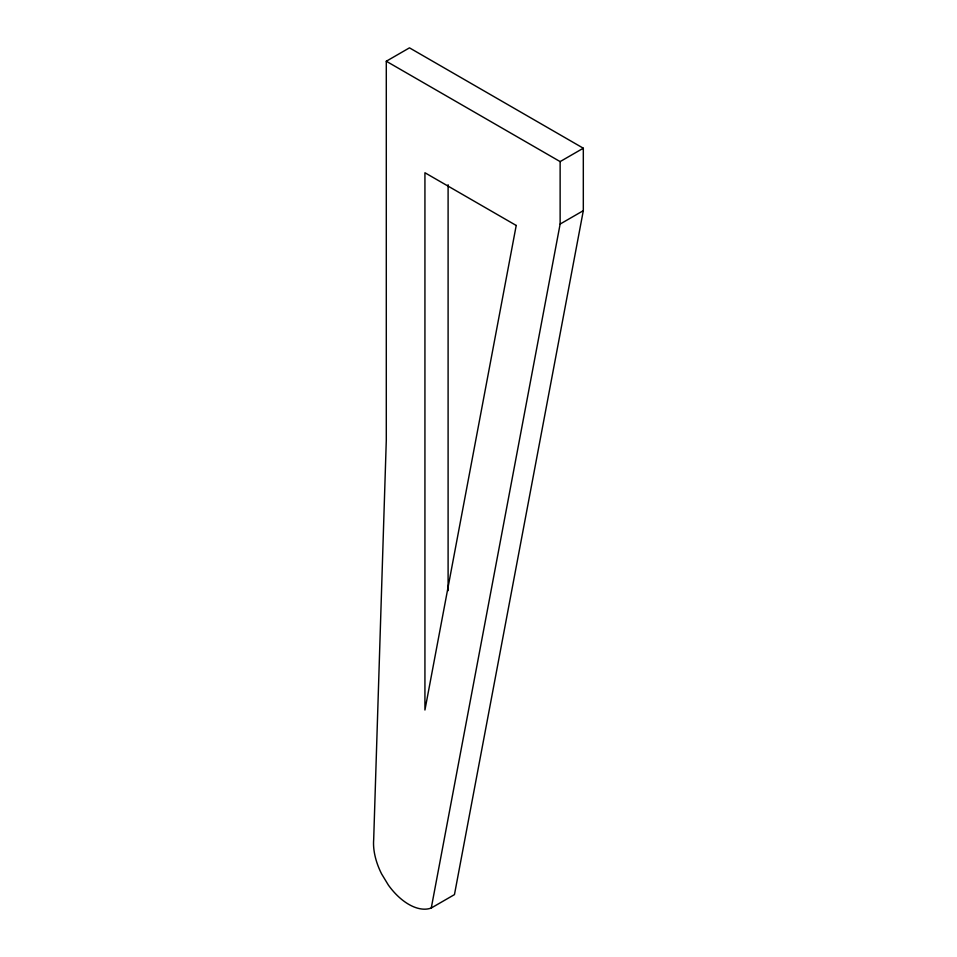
<?xml version="1.0" encoding="UTF-8"?>
<svg xmlns="http://www.w3.org/2000/svg" width="957" height="957" viewBox="0 0 957 957"><rect width="100%" height="100%" fill="white"/><g stroke="black" fill="none" stroke-linecap="round" stroke-linejoin="round"><path stroke-width="1.44" d="M431.272 908.002L560.132 224.058L560.132 161.601L386.293 61.236L386.293 440.28L373.685 839.588A49.86 28.782 60 0 0 381.628 873.956L388.375 885.081A49.86 28.782 60 0 0 431.272 908.002L454.455 894.616L583.315 210.672L583.315 148.215L409.476 47.85L386.293 61.236M560.132 161.601L583.315 148.215M560.132 224.058L583.315 210.672M448.103 184.737L448.103 590.672M516.218 225.457L424.932 710.01L424.932 172.75L516.218 225.457"/></g></svg>
